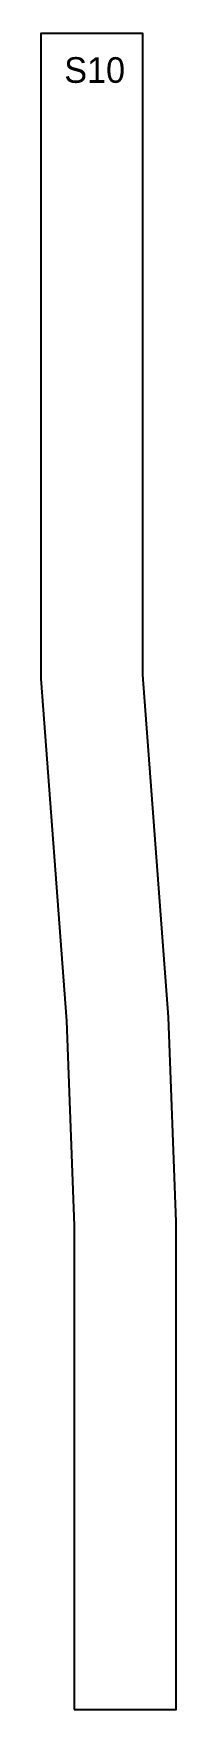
# Model space of a CAD drawing. Header units: millimetres. Extents: x 0 to 27, y 0 to 327.
import ezdxf

# ---------------------------------------------------------------- set-up
doc = ezdxf.new("R2010")
doc.units = ezdxf.units.MM
doc.styles.add('LIST GHÉP ĐIỆN', font='arial.ttf')

msp = doc.modelspace()

# ---------------------------------------------------------------- linework, layer by layer
at = {"color": 2}
msp.add_lwpolyline([(6.5, 0), (26.5, 0), (26.5, 95), (25, 134.94), (20, 201.6), (20, 326.6), (0, 326.6), (0, 200.85), (5, 134.19), (6.5, 94.25)], close=True, dxfattribs=at)

# ---------------------------------------------------------------- texts
at = {"color": 0, "insert": (4.59, 321.99), "char_height": 5, "attachment_point": 1, "style": 'LIST GHÉP ĐIỆN'}
msp.add_mtext_dynamic_manual_height_columns('{\\Ftxt|c0;S\\Ftxt|c186;1\\Ftxt|c0;0}', width=14.02, gutter_width=9.5, heights=[-5], dxfattribs=at)

doc.saveas('drawing.dxf')
